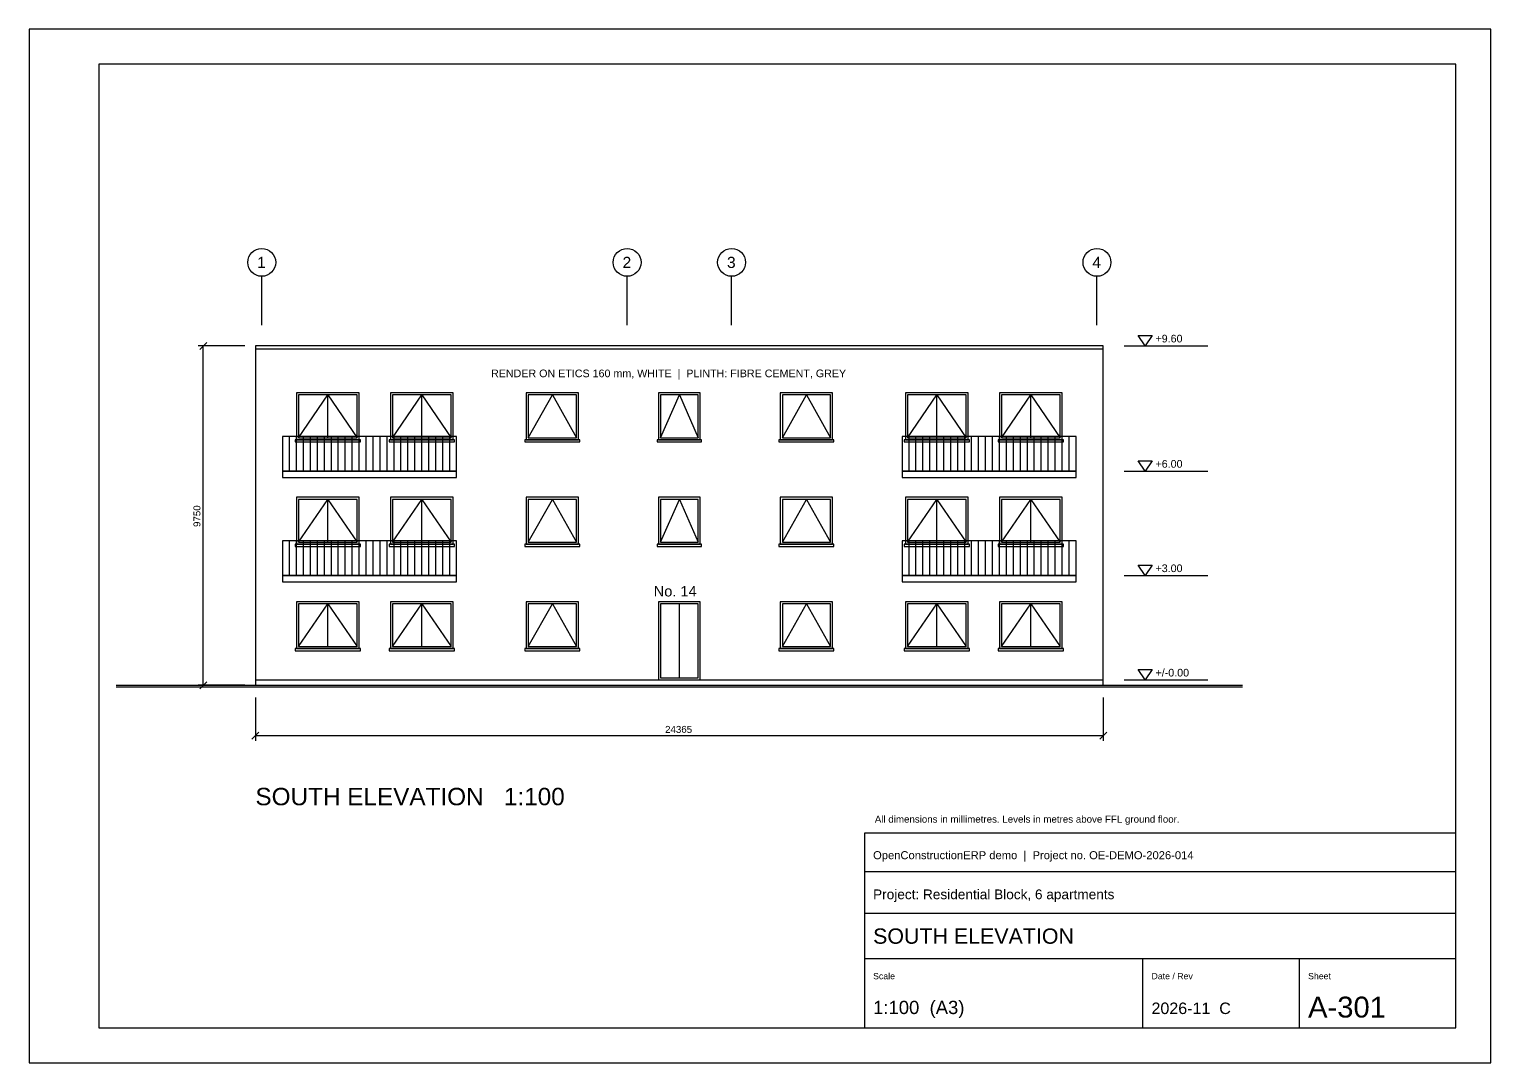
# Model space of a CAD drawing. Header units: millimetres. Extents: x -90000 to 186000, y 0 to 65400.
# Drawn here: x 48000 to 90000, y 0 to 29700 of the extents above; entities that cross this region are included whole.
import ezdxf

# ---------------------------------------------------------------- set-up
doc = ezdxf.new("R2010")
doc.units = ezdxf.units.MM
for name, color, linetype in [('A-ANNO-SYMB', 1, 'Continuous'), ('A-ANNO-TEXT', 7, 'Continuous'), ('A-ANNO-TTLB', 7, 'Continuous'), ('A-BALC', 7, 'Continuous'), ('A-DIMS', 2, 'Continuous'), ('A-ELEV', 7, 'Continuous'), ('A-ELEV-GLAZ', 4, 'Continuous'), ('A-GRID', 1, 'Continuous')]:
    doc.layers.add(name, color=color, linetype=linetype)
doc.styles.add('OE_ARCH', font='arial.ttf')

msp = doc.modelspace()

# ---------------------------------------------------------------- linework, layer by layer
at = {"layer": 'A-ANNO-SYMB'}
for p, q in [((79465, 20600), (81865, 20600)), ((79465, 17000), (81865, 17000)), ((79465, 14000), (81865, 14000)), ((79465, 11000), (81865, 11000))]:
    msp.add_line(p, q, dxfattribs=at)
for points in [[(79865, 20900), (80265, 20900), (80065, 20600), (79865, 20900)], [(79865, 17300), (80265, 17300), (80065, 17000), (79865, 17300)], [(79865, 14300), (80265, 14300), (80065, 14000), (79865, 14300)], [(79865, 11300), (80265, 11300), (80065, 11000), (79865, 11300)]]:
    msp.add_lwpolyline(points, dxfattribs=at)
at = {"layer": 'A-ANNO-TTLB'}
for p, q in [((72000, 5500), (89000, 5500)), ((72000, 4300), (89000, 4300)), ((72000, 3000), (89000, 3000)), ((80000, 1000), (80000, 3000)), ((84500, 1000), (84500, 3000))]:
    msp.add_line(p, q, dxfattribs=at)
for points in [[(48000, 0), (90000, 0), (90000, 29700), (48000, 29700), (48000, 0)], [(50000, 1000), (89000, 1000), (89000, 28700), (50000, 28700), (50000, 1000)], [(72000, 1000), (89000, 1000), (89000, 6600), (72000, 6600), (72000, 1000)]]:
    msp.add_lwpolyline(points, dxfattribs=at)
at = {"layer": 'A-BALC'}
for p, q in [((55482.5, 17000), (55482.5, 18000)), ((55682.5, 17000), (55682.5, 18000)), ((55882.5, 17000), (55882.5, 18000)), ((56082.5, 17000), (56082.5, 18000)), ((56282.5, 17000), (56282.5, 18000)), ((56482.5, 17000), (56482.5, 18000)), ((56682.5, 17000), (56682.5, 18000)), ((56882.5, 17000), (56882.5, 18000)), ((57082.5, 17000), (57082.5, 18000)), ((57282.5, 17000), (57282.5, 18000)), ((57482.5, 17000), (57482.5, 18000)), ((57682.5, 17000), (57682.5, 18000)), ((57882.5, 17000), (57882.5, 18000)), ((58082.5, 17000), (58082.5, 18000)), ((58282.5, 17000), (58282.5, 18000)), ((58482.5, 17000), (58482.5, 18000)), ((58682.5, 17000), (58682.5, 18000)), ((58882.5, 17000), (58882.5, 18000)), ((59082.5, 17000), (59082.5, 18000)), ((59282.5, 17000), (59282.5, 18000)), ((59482.5, 17000), (59482.5, 18000)), ((59682.5, 17000), (59682.5, 18000)), ((59882.5, 17000), (59882.5, 18000)), ((60082.5, 17000), (60082.5, 18000)), ((73282.5, 17000), (73282.5, 18000)), ((73482.5, 17000), (73482.5, 18000)), ((73682.5, 17000), (73682.5, 18000)), ((73882.5, 17000), (73882.5, 18000)), ((74082.5, 17000), (74082.5, 18000)), ((74282.5, 17000), (74282.5, 18000)), ((74482.5, 17000), (74482.5, 18000)), ((74682.5, 17000), (74682.5, 18000)), ((74882.5, 17000), (74882.5, 18000)), ((75082.5, 17000), (75082.5, 18000)), ((75282.5, 17000), (75282.5, 18000)), ((75482.5, 17000), (75482.5, 18000)), ((75682.5, 17000), (75682.5, 18000)), ((75882.5, 17000), (75882.5, 18000)), ((76082.5, 17000), (76082.5, 18000)), ((76282.5, 17000), (76282.5, 18000)), ((76482.5, 17000), (76482.5, 18000)), ((76682.5, 17000), (76682.5, 18000)), ((76882.5, 17000), (76882.5, 18000)), ((77082.5, 17000), (77082.5, 18000)), ((77282.5, 17000), (77282.5, 18000)), ((77482.5, 17000), (77482.5, 18000)), ((77682.5, 17000), (77682.5, 18000)), ((77882.5, 17000), (77882.5, 18000)), ((55482.5, 14000), (55482.5, 15000)), ((55682.5, 14000), (55682.5, 15000)), ((55882.5, 14000), (55882.5, 15000)), ((56082.5, 14000), (56082.5, 15000)), ((56282.5, 14000), (56282.5, 15000)), ((56482.5, 14000), (56482.5, 15000)), ((56682.5, 14000), (56682.5, 15000)), ((56882.5, 14000), (56882.5, 15000)), ((57082.5, 14000), (57082.5, 15000)), ((57282.5, 14000), (57282.5, 15000)), ((57482.5, 14000), (57482.5, 15000)), ((57682.5, 14000), (57682.5, 15000)), ((57882.5, 14000), (57882.5, 15000)), ((58082.5, 14000), (58082.5, 15000)), ((58282.5, 14000), (58282.5, 15000)), ((58482.5, 14000), (58482.5, 15000)), ((58682.5, 14000), (58682.5, 15000)), ((58882.5, 14000), (58882.5, 15000)), ((59082.5, 14000), (59082.5, 15000)), ((59282.5, 14000), (59282.5, 15000)), ((59482.5, 14000), (59482.5, 15000)), ((59682.5, 14000), (59682.5, 15000)), ((59882.5, 14000), (59882.5, 15000)), ((60082.5, 14000), (60082.5, 15000)), ((73282.5, 14000), (73282.5, 15000)), ((73482.5, 14000), (73482.5, 15000)), ((73682.5, 14000), (73682.5, 15000)), ((73882.5, 14000), (73882.5, 15000)), ((74082.5, 14000), (74082.5, 15000)), ((74282.5, 14000), (74282.5, 15000)), ((74482.5, 14000), (74482.5, 15000)), ((74682.5, 14000), (74682.5, 15000)), ((74882.5, 14000), (74882.5, 15000)), ((75082.5, 14000), (75082.5, 15000)), ((75282.5, 14000), (75282.5, 15000)), ((75482.5, 14000), (75482.5, 15000)), ((75682.5, 14000), (75682.5, 15000)), ((75882.5, 14000), (75882.5, 15000)), ((76082.5, 14000), (76082.5, 15000)), ((76282.5, 14000), (76282.5, 15000)), ((76482.5, 14000), (76482.5, 15000)), ((76682.5, 14000), (76682.5, 15000)), ((76882.5, 14000), (76882.5, 15000)), ((77082.5, 14000), (77082.5, 15000)), ((77282.5, 14000), (77282.5, 15000)), ((77482.5, 14000), (77482.5, 15000)), ((77682.5, 14000), (77682.5, 15000)), ((77882.5, 14000), (77882.5, 15000))]:
    msp.add_line(p, q, dxfattribs=at)
for points in [[(55282.5, 17000), (60282.5, 17000), (60282.5, 18000), (55282.5, 18000)], [(73082.5, 17000), (78082.5, 17000), (78082.5, 18000), (73082.5, 18000)], [(55282.5, 16820), (60282.5, 16820), (60282.5, 17000), (55282.5, 17000)], [(73082.5, 16820), (78082.5, 16820), (78082.5, 17000), (73082.5, 17000)], [(55282.5, 14000), (60282.5, 14000), (60282.5, 15000), (55282.5, 15000)], [(73082.5, 14000), (78082.5, 14000), (78082.5, 15000), (73082.5, 15000)], [(55282.5, 13820), (60282.5, 13820), (60282.5, 14000), (55282.5, 14000)], [(73082.5, 13820), (78082.5, 13820), (78082.5, 14000), (73082.5, 14000)]]:
    msp.add_lwpolyline(points, close=True, dxfattribs=at)
at = {"layer": 'A-DIMS'}
for p, q in [((54200, 20600), (52850, 20600)), ((52900, 20500), (53100, 20700)), ((53000, 10850), (53000, 20600)), ((52900, 10750), (53100, 10950)), ((54200, 10850), (52850, 10850)), ((54500, 10500), (54500, 9250)), ((78865, 10500), (78865, 9250)), ((54400, 9300), (54600, 9500)), ((54500, 9400), (78865, 9400)), ((78765, 9300), (78965, 9500))]:
    msp.add_line(p, q, dxfattribs=at)
at = {"layer": 'A-ELEV'}
for p, q in [((54500, 20520), (78865, 20520)), ((54500, 11000), (78865, 11000)), ((50500, 10850), (82865, 10850)), ((50500, 10800), (82865, 10800))]:
    msp.add_line(p, q, dxfattribs=at)
for points in [[(54500, 10850), (78865, 10850), (78865, 20600), (54500, 20600)], [(55682.5, 17900), (57482.5, 17900), (57482.5, 19250), (55682.5, 19250)], [(58382.5, 17900), (60182.5, 17900), (60182.5, 19250), (58382.5, 19250)], [(62282.5, 17900), (63782.5, 17900), (63782.5, 19250), (62282.5, 19250)], [(66082.5, 17900), (67282.5, 17900), (67282.5, 19250), (66082.5, 19250)], [(69582.5, 17900), (71082.5, 17900), (71082.5, 19250), (69582.5, 19250)], [(73182.5, 17900), (74982.5, 17900), (74982.5, 19250), (73182.5, 19250)], [(75882.5, 17900), (77682.5, 17900), (77682.5, 19250), (75882.5, 19250)], [(55642.5, 17840), (57522.5, 17840), (57522.5, 17900), (55642.5, 17900)], [(58342.5, 17840), (60222.5, 17840), (60222.5, 17900), (58342.5, 17900)], [(62242.5, 17840), (63822.5, 17840), (63822.5, 17900), (62242.5, 17900)], [(66042.5, 17840), (67322.5, 17840), (67322.5, 17900), (66042.5, 17900)], [(69542.5, 17840), (71122.5, 17840), (71122.5, 17900), (69542.5, 17900)], [(73142.5, 17840), (75022.5, 17840), (75022.5, 17900), (73142.5, 17900)], [(75842.5, 17840), (77722.5, 17840), (77722.5, 17900), (75842.5, 17900)], [(55682.5, 14900), (57482.5, 14900), (57482.5, 16250), (55682.5, 16250)], [(58382.5, 14900), (60182.5, 14900), (60182.5, 16250), (58382.5, 16250)], [(62282.5, 14900), (63782.5, 14900), (63782.5, 16250), (62282.5, 16250)], [(66082.5, 14900), (67282.5, 14900), (67282.5, 16250), (66082.5, 16250)], [(69582.5, 14900), (71082.5, 14900), (71082.5, 16250), (69582.5, 16250)], [(73182.5, 14900), (74982.5, 14900), (74982.5, 16250), (73182.5, 16250)], [(75882.5, 14900), (77682.5, 14900), (77682.5, 16250), (75882.5, 16250)], [(55642.5, 14840), (57522.5, 14840), (57522.5, 14900), (55642.5, 14900)], [(58342.5, 14840), (60222.5, 14840), (60222.5, 14900), (58342.5, 14900)], [(62242.5, 14840), (63822.5, 14840), (63822.5, 14900), (62242.5, 14900)], [(66042.5, 14840), (67322.5, 14840), (67322.5, 14900), (66042.5, 14900)], [(69542.5, 14840), (71122.5, 14840), (71122.5, 14900), (69542.5, 14900)], [(73142.5, 14840), (75022.5, 14840), (75022.5, 14900), (73142.5, 14900)], [(75842.5, 14840), (77722.5, 14840), (77722.5, 14900), (75842.5, 14900)], [(55682.5, 11900), (57482.5, 11900), (57482.5, 13250), (55682.5, 13250)], [(58382.5, 11900), (60182.5, 11900), (60182.5, 13250), (58382.5, 13250)], [(62282.5, 11900), (63782.5, 11900), (63782.5, 13250), (62282.5, 13250)], [(66082.5, 11000), (67282.5, 11000), (67282.5, 13250), (66082.5, 13250)], [(69582.5, 11900), (71082.5, 11900), (71082.5, 13250), (69582.5, 13250)], [(73182.5, 11900), (74982.5, 11900), (74982.5, 13250), (73182.5, 13250)], [(75882.5, 11900), (77682.5, 11900), (77682.5, 13250), (75882.5, 13250)], [(55642.5, 11840), (57522.5, 11840), (57522.5, 11900), (55642.5, 11900)], [(58342.5, 11840), (60222.5, 11840), (60222.5, 11900), (58342.5, 11900)], [(62242.5, 11840), (63822.5, 11840), (63822.5, 11900), (62242.5, 11900)], [(69542.5, 11840), (71122.5, 11840), (71122.5, 11900), (69542.5, 11900)], [(73142.5, 11840), (75022.5, 11840), (75022.5, 11900), (73142.5, 11900)], [(75842.5, 11840), (77722.5, 11840), (77722.5, 11900), (75842.5, 11900)]]:
    msp.add_lwpolyline(points, close=True, dxfattribs=at)
at = {"layer": 'A-ELEV-GLAZ'}
for p, q in [((56582.5, 17960), (56582.5, 19190)), ((59282.5, 17960), (59282.5, 19190)), ((74082.5, 17960), (74082.5, 19190)), ((76782.5, 17960), (76782.5, 19190)), ((56582.5, 14960), (56582.5, 16190)), ((59282.5, 14960), (59282.5, 16190)), ((74082.5, 14960), (74082.5, 16190)), ((76782.5, 14960), (76782.5, 16190)), ((56582.5, 11960), (56582.5, 13190)), ((59282.5, 11960), (59282.5, 13190)), ((66682.5, 11060), (66682.5, 13190)), ((74082.5, 11960), (74082.5, 13190)), ((76782.5, 11960), (76782.5, 13190))]:
    msp.add_line(p, q, dxfattribs=at)
for points in [[(55742.5, 17960), (57422.5, 17960), (57422.5, 19190), (55742.5, 19190)], [(58442.5, 17960), (60122.5, 17960), (60122.5, 19190), (58442.5, 19190)], [(62342.5, 17960), (63722.5, 17960), (63722.5, 19190), (62342.5, 19190)], [(66142.5, 17960), (67222.5, 17960), (67222.5, 19190), (66142.5, 19190)], [(69642.5, 17960), (71022.5, 17960), (71022.5, 19190), (69642.5, 19190)], [(73242.5, 17960), (74922.5, 17960), (74922.5, 19190), (73242.5, 19190)], [(75942.5, 17960), (77622.5, 17960), (77622.5, 19190), (75942.5, 19190)], [(55742.5, 14960), (57422.5, 14960), (57422.5, 16190), (55742.5, 16190)], [(58442.5, 14960), (60122.5, 14960), (60122.5, 16190), (58442.5, 16190)], [(62342.5, 14960), (63722.5, 14960), (63722.5, 16190), (62342.5, 16190)], [(66142.5, 14960), (67222.5, 14960), (67222.5, 16190), (66142.5, 16190)], [(69642.5, 14960), (71022.5, 14960), (71022.5, 16190), (69642.5, 16190)], [(73242.5, 14960), (74922.5, 14960), (74922.5, 16190), (73242.5, 16190)], [(75942.5, 14960), (77622.5, 14960), (77622.5, 16190), (75942.5, 16190)], [(55742.5, 11960), (57422.5, 11960), (57422.5, 13190), (55742.5, 13190)], [(58442.5, 11960), (60122.5, 11960), (60122.5, 13190), (58442.5, 13190)], [(62342.5, 11960), (63722.5, 11960), (63722.5, 13190), (62342.5, 13190)], [(66142.5, 11060), (67222.5, 11060), (67222.5, 13190), (66142.5, 13190)], [(69642.5, 11960), (71022.5, 11960), (71022.5, 13190), (69642.5, 13190)], [(73242.5, 11960), (74922.5, 11960), (74922.5, 13190), (73242.5, 13190)], [(75942.5, 11960), (77622.5, 11960), (77622.5, 13190), (75942.5, 13190)]]:
    msp.add_lwpolyline(points, close=True, dxfattribs=at)
for points in [[(55742.5, 17960), (56582.5, 19190), (57422.5, 17960)], [(58442.5, 17960), (59282.5, 19190), (60122.5, 17960)], [(62342.5, 17960), (63032.5, 19190), (63722.5, 17960)], [(66142.5, 17960), (66682.5, 19190), (67222.5, 17960)], [(69642.5, 17960), (70332.5, 19190), (71022.5, 17960)], [(73242.5, 17960), (74082.5, 19190), (74922.5, 17960)], [(75942.5, 17960), (76782.5, 19190), (77622.5, 17960)], [(55742.5, 14960), (56582.5, 16190), (57422.5, 14960)], [(58442.5, 14960), (59282.5, 16190), (60122.5, 14960)], [(62342.5, 14960), (63032.5, 16190), (63722.5, 14960)], [(66142.5, 14960), (66682.5, 16190), (67222.5, 14960)], [(69642.5, 14960), (70332.5, 16190), (71022.5, 14960)], [(73242.5, 14960), (74082.5, 16190), (74922.5, 14960)], [(75942.5, 14960), (76782.5, 16190), (77622.5, 14960)], [(55742.5, 11960), (56582.5, 13190), (57422.5, 11960)], [(58442.5, 11960), (59282.5, 13190), (60122.5, 11960)], [(62342.5, 11960), (63032.5, 13190), (63722.5, 11960)], [(69642.5, 11960), (70332.5, 13190), (71022.5, 11960)], [(73242.5, 11960), (74082.5, 13190), (74922.5, 11960)], [(75942.5, 11960), (76782.5, 13190), (77622.5, 11960)]]:
    msp.add_lwpolyline(points, dxfattribs=at)
at = {"layer": 'A-GRID'}
for p, q in [((54682.5, 21200), (54682.5, 22600)), ((65182.5, 21200), (65182.5, 22600)), ((68182.5, 21200), (68182.5, 22600)), ((78682.5, 21200), (78682.5, 22600))]:
    msp.add_line(p, q, dxfattribs=at)
for centre in [(54682.5, 23000), (65182.5, 23000), (68182.5, 23000), (78682.5, 23000)]:
    msp.add_circle(centre, 400, dxfattribs=at)

# ---------------------------------------------------------------- texts
at = {"layer": 'A-ANNO-SYMB', "style": 'OE_ARCH'}
for s, p in [('+9.60', (80365, 20700)), ('+6.00', (80365, 17100)), ('+3.00', (80365, 14100)), ('+/-0.00', (80365, 11100))]:
    msp.add_text(s, height=220, dxfattribs=at).set_placement(p)
at = {"layer": 'A-ANNO-TEXT', "style": 'OE_ARCH'}
for s, height, p in [('RENDER ON ETICS 160 mm, WHITE  |  PLINTH: FIBRE CEMENT, GREY', 220, (61270.5, 19700)), ('SOUTH ELEVATION   1:100', 500, (54500, 7400))]:
    msp.add_text(s, height=height, dxfattribs=at).set_placement(p)
at = {"layer": 'A-ANNO-TTLB', "style": 'OE_ARCH'}
for s, height, p in [('All dimensions in millimetres. Levels in metres above FFL ground floor.', 200, (72300, 6900)), ('OpenConstructionERP demo  |  Project no. OE-DEMO-2026-014', 230, (72250, 5850)), ('Project: Residential Block, 6 apartments', 280, (72250, 4700)), ('SOUTH ELEVATION', 440, (72250, 3420)), ('Scale', 180, (72250, 2400)), ('Date / Rev', 180, (80250, 2400)), ('Sheet', 180, (84750, 2400)), ('1:100  (A3)', 380, (72250, 1400)), ('2026-11  C', 330, (80250, 1400)), ('A-301', 600, (84750, 1300))]:
    msp.add_text(s, height=height, dxfattribs=at).set_placement(p)
at = {"layer": 'A-DIMS', "style": 'OE_ARCH'}
msp.add_text('9750', height=200, rotation=90, dxfattribs=at).set_placement((52920, 15397))
msp.add_text('24365', height=200, dxfattribs=at).set_placement((66272.5, 9480))
at = {"layer": 'A-ELEV', "style": 'OE_ARCH'}
msp.add_text('No. 14', height=300, dxfattribs=at).set_placement((65944.5, 13400))
at = {"layer": 'A-GRID', "style": 'OE_ARCH'}
for s, p in [('1', (54551.3, 22840)), ('2', (65051.3, 22840)), ('3', (68051.3, 22840)), ('4', (78551.3, 22840))]:
    msp.add_text(s, height=320, dxfattribs=at).set_placement(p)

doc.saveas('drawing.dxf')
